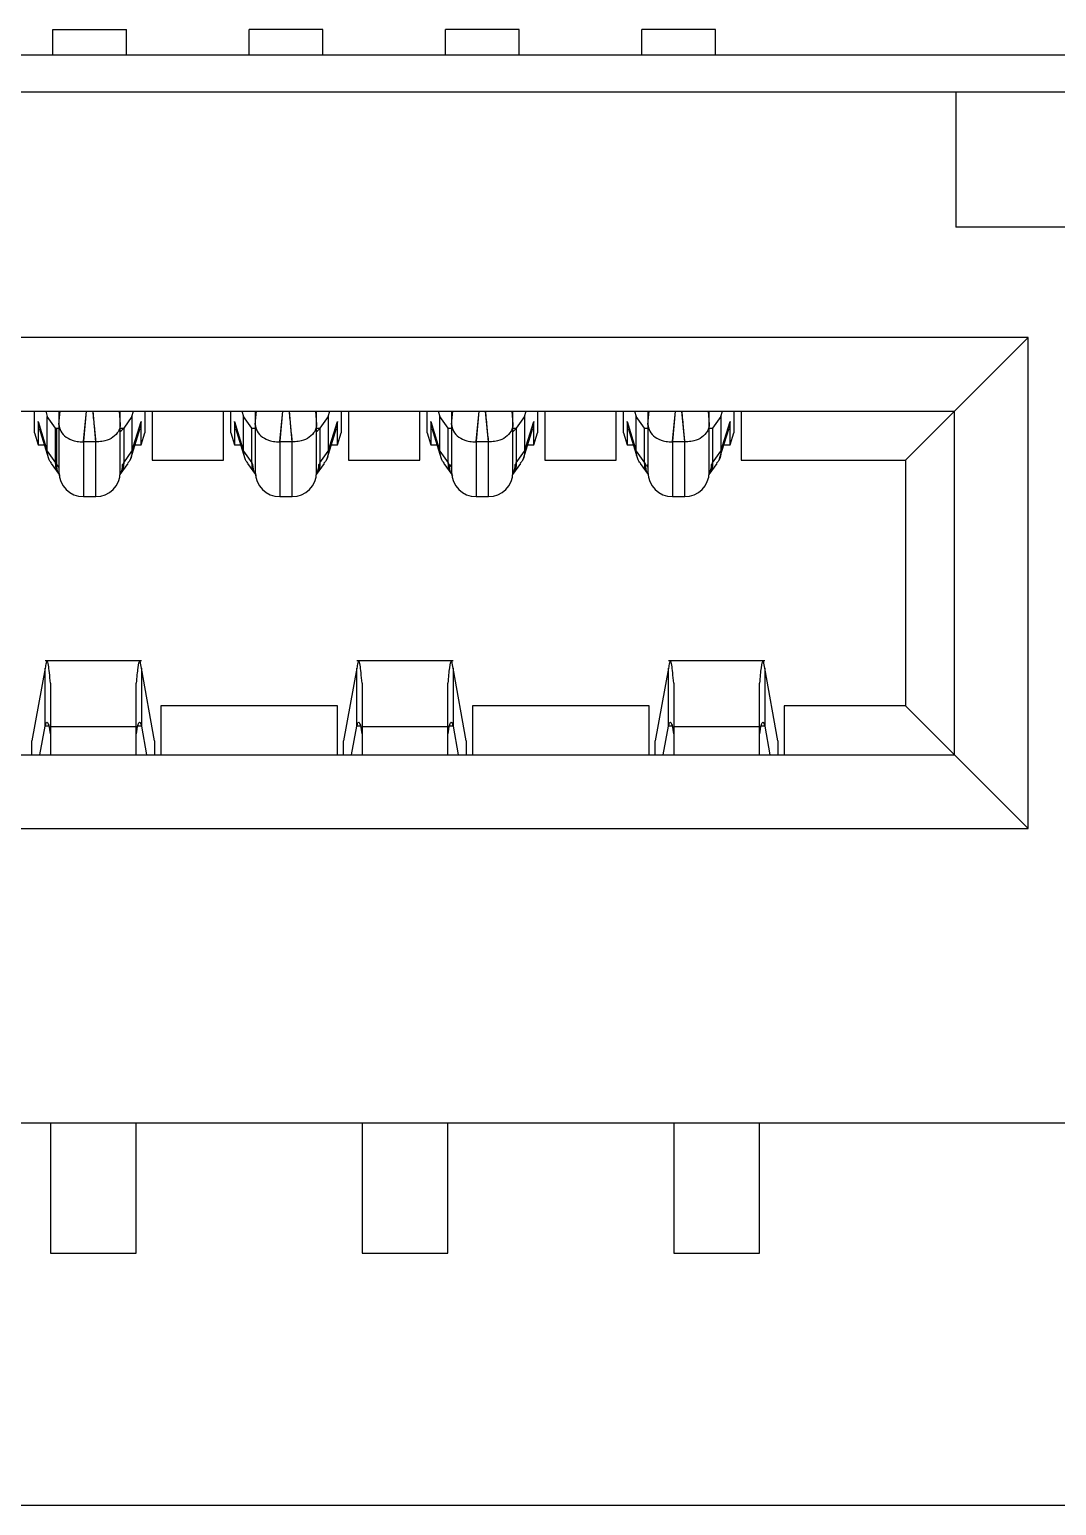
# Model space of a CAD drawing. Header units: millimetres. Extents: x -98.2 to -8.2, y 5.1 to 75.1.
# Drawn here: x -25.29 to -21.1, y 5.12 to 11.14 of the extents above; entities that cross this region are included whole.
import ezdxf

# ---------------------------------------------------------------- set-up
doc = ezdxf.new("R2010")
doc.units = ezdxf.units.MM

msp = doc.modelspace()

# ---------------------------------------------------------------- linework, layer by layer
at = {"color": 7, "linetype": 'Continuous', "lineweight": 25}
for p, q in [((-25.1945, 11.1363), (-24.8945, 11.1363)), ((-25.1945, 11.0313), (-25.1945, 11.1363)), ((-24.8945, 11.0313), (-24.8945, 11.1363)), ((-24.0945, 11.1363), (-24.3945, 11.1363)), ((-24.3945, 11.0313), (-24.3945, 11.1363)), ((-24.0945, 11.0313), (-24.0945, 11.1363)), ((-23.2945, 11.1363), (-23.5945, 11.1363)), ((-23.5945, 11.0313), (-23.5945, 11.1363)), ((-23.2945, 11.0313), (-23.2945, 11.1363)), ((-22.4945, 11.1363), (-22.7945, 11.1363)), ((-22.7945, 11.0313), (-22.7945, 11.1363)), ((-22.4945, 11.0313), (-22.4945, 11.1363)), ((-20.1324, 11.0313), (-56.5966, 11.0313)), ((-20.2695, 10.8813), (-56.4595, 10.8813)), ((-21.5145, 10.8813), (-21.5145, 10.3313)), ((-20.2695, 10.3313), (-21.5145, 10.3313)), ((-21.2195, 9.8813), (-55.5095, 9.8813)), ((-21.7195, 9.3813), (-21.2195, 9.8813)), ((-21.2195, 7.8813), (-21.2195, 9.8813)), ((-55.2095, 9.5813), (-21.5195, 9.5813)), ((-25.2695, 9.4928), (-25.2695, 9.5813)), ((-25.2236, 9.5813), (-25.217, 9.5602)), ((-25.1695, 9.5813), (-25.1694, 9.5276)), ((-25.1694, 9.5276), (-25.1647, 9.5813)), ((-25.0583, 9.5815), (-25.069, 9.4596)), ((-25.069, 9.4596), (-25.0569, 9.5815)), ((-25.0197, 9.4568), (-25.0307, 9.5815)), ((-24.9243, 9.5813), (-24.9196, 9.5276)), ((-24.9196, 9.5276), (-24.9195, 9.5813)), ((-24.872, 9.5602), (-24.8654, 9.5813)), ((-24.8195, 9.5813), (-24.8195, 9.4928)), ((-24.7895, 9.5813), (-24.7895, 9.3813)), ((-24.4995, 9.3813), (-24.4995, 9.5813)), ((-24.4695, 9.4928), (-24.4695, 9.5813)), ((-24.4236, 9.5813), (-24.417, 9.5602)), ((-24.3695, 9.5813), (-24.3694, 9.5276)), ((-24.3694, 9.5276), (-24.3647, 9.5813)), ((-24.2583, 9.5815), (-24.269, 9.4596)), ((-24.269, 9.4596), (-24.2569, 9.5815)), ((-24.2197, 9.4568), (-24.2307, 9.5815)), ((-24.1243, 9.5813), (-24.1196, 9.5276)), ((-24.1196, 9.5276), (-24.1195, 9.5813)), ((-24.072, 9.5602), (-24.0654, 9.5813)), ((-24.0195, 9.5813), (-24.0195, 9.4928)), ((-23.9895, 9.5813), (-23.9895, 9.3813)), ((-23.6995, 9.3813), (-23.6995, 9.5813)), ((-23.6695, 9.4928), (-23.6695, 9.5813)), ((-23.6236, 9.5813), (-23.617, 9.5602)), ((-23.5695, 9.5813), (-23.5694, 9.5276)), ((-23.5694, 9.5276), (-23.5647, 9.5813)), ((-23.4583, 9.5815), (-23.469, 9.4596)), ((-23.469, 9.4596), (-23.4569, 9.5815)), ((-23.4197, 9.4568), (-23.4307, 9.5815)), ((-23.3243, 9.5813), (-23.3196, 9.5276)), ((-23.3196, 9.5276), (-23.3195, 9.5813)), ((-23.272, 9.5602), (-23.2654, 9.5813)), ((-23.2195, 9.5813), (-23.2195, 9.4928)), ((-23.1895, 9.5813), (-23.1895, 9.3813)), ((-22.8995, 9.3813), (-22.8995, 9.5813)), ((-22.8695, 9.4928), (-22.8695, 9.5813)), ((-22.8236, 9.5813), (-22.817, 9.5602)), ((-22.7695, 9.5813), (-22.7694, 9.5276)), ((-22.7694, 9.5276), (-22.7647, 9.5813)), ((-22.6583, 9.5815), (-22.669, 9.4596)), ((-22.669, 9.4596), (-22.6569, 9.5815)), ((-22.6197, 9.4568), (-22.6307, 9.5815)), ((-22.5243, 9.5813), (-22.5196, 9.5276)), ((-22.5196, 9.5276), (-22.5195, 9.5813)), ((-22.472, 9.5602), (-22.4654, 9.5813)), ((-22.4195, 9.5813), (-22.4195, 9.4928)), ((-22.3895, 9.5813), (-22.3895, 9.3813)), ((-21.5195, 8.1813), (-21.5195, 9.5813)), ((-25.2545, 9.5391), (-25.217, 9.4189)), ((-25.2545, 9.5391), (-25.2545, 9.4449)), ((-25.2491, 9.5129), (-25.2545, 9.5391)), ((-25.2505, 9.5126), (-25.2119, 9.3891)), ((-25.1832, 9.5123), (-25.217, 9.5602)), ((-25.217, 9.4189), (-25.217, 9.5602)), ((-25.1803, 9.5093), (-25.1832, 9.5123)), ((-25.1832, 9.371), (-25.1832, 9.5123)), ((-25.1832, 9.5123), (-25.1695, 9.5123)), ((-25.1801, 9.5098), (-25.18, 9.3657)), ((-25.1695, 9.5276), (-25.1695, 9.3332)), ((-24.9195, 9.3332), (-24.9195, 9.5276)), ((-24.9195, 9.5123), (-24.9058, 9.5123)), ((-24.872, 9.5602), (-24.9058, 9.5123)), ((-24.9058, 9.5123), (-24.9058, 9.371)), ((-24.8771, 9.3891), (-24.8385, 9.5126)), ((-24.872, 9.5602), (-24.872, 9.4189)), ((-24.872, 9.4189), (-24.8345, 9.5391)), ((-24.8345, 9.5391), (-24.8399, 9.5129)), ((-24.8345, 9.4449), (-24.8345, 9.5391)), ((-24.4545, 9.5391), (-24.417, 9.4189)), ((-24.4545, 9.5391), (-24.4545, 9.4449)), ((-24.4491, 9.5129), (-24.4545, 9.5391)), ((-24.4505, 9.5126), (-24.4119, 9.3891)), ((-24.3832, 9.5123), (-24.417, 9.5602)), ((-24.417, 9.4189), (-24.417, 9.5602)), ((-24.3832, 9.371), (-24.3832, 9.5123)), ((-24.3832, 9.5123), (-24.3695, 9.5123)), ((-24.3695, 9.5276), (-24.3695, 9.3332)), ((-24.1195, 9.3332), (-24.1195, 9.5276)), ((-24.1195, 9.5123), (-24.1058, 9.5123)), ((-24.072, 9.5602), (-24.1058, 9.5123)), ((-24.1058, 9.5123), (-24.1058, 9.371)), ((-24.0771, 9.3891), (-24.0385, 9.5126)), ((-24.072, 9.5602), (-24.072, 9.4189)), ((-24.072, 9.4189), (-24.0345, 9.5391)), ((-24.0345, 9.5391), (-24.0399, 9.5129)), ((-24.0345, 9.4449), (-24.0345, 9.5391)), ((-23.6545, 9.5391), (-23.617, 9.4189)), ((-23.6545, 9.5391), (-23.6545, 9.4449)), ((-23.6491, 9.5129), (-23.6545, 9.5391)), ((-23.6505, 9.5126), (-23.6119, 9.3891)), ((-23.5832, 9.5123), (-23.617, 9.5602)), ((-23.617, 9.4189), (-23.617, 9.5602)), ((-23.5832, 9.371), (-23.5832, 9.5123)), ((-23.5832, 9.5123), (-23.5695, 9.5123)), ((-23.5695, 9.5276), (-23.5695, 9.3332)), ((-23.3195, 9.3332), (-23.3195, 9.5276)), ((-23.3195, 9.5123), (-23.3058, 9.5123)), ((-23.272, 9.5602), (-23.3058, 9.5123)), ((-23.3058, 9.5123), (-23.3058, 9.371)), ((-23.2771, 9.3891), (-23.2385, 9.5126)), ((-23.272, 9.5602), (-23.272, 9.4189)), ((-23.272, 9.4189), (-23.2345, 9.5391)), ((-23.2345, 9.5391), (-23.2399, 9.5129)), ((-23.2345, 9.4449), (-23.2345, 9.5391)), ((-22.8545, 9.5391), (-22.817, 9.4189)), ((-22.8545, 9.5391), (-22.8545, 9.4449)), ((-22.8491, 9.5129), (-22.8545, 9.5391)), ((-22.8505, 9.5126), (-22.8119, 9.3891)), ((-22.7832, 9.5123), (-22.817, 9.5602)), ((-22.817, 9.4189), (-22.817, 9.5602)), ((-22.7832, 9.371), (-22.7832, 9.5123)), ((-22.7832, 9.5123), (-22.7695, 9.5123)), ((-22.7695, 9.5276), (-22.7695, 9.3332)), ((-22.5195, 9.3332), (-22.5195, 9.5276)), ((-22.5195, 9.5123), (-22.5058, 9.5123)), ((-22.472, 9.5602), (-22.5058, 9.5123)), ((-22.5058, 9.5123), (-22.5058, 9.371)), ((-22.4771, 9.3891), (-22.4385, 9.5126)), ((-22.472, 9.5602), (-22.472, 9.4189)), ((-22.472, 9.4189), (-22.4345, 9.5391)), ((-22.4345, 9.5391), (-22.4399, 9.5129)), ((-22.4345, 9.4449), (-22.4345, 9.5391)), ((-25.2695, 9.4928), (-25.2545, 9.4449)), ((-25.2545, 9.4449), (-25.2293, 9.4449)), ((-25.1832, 9.4449), (-25.1801, 9.4449)), ((-25.0695, 9.4562), (-25.069, 9.4596)), ((-25.0196, 9.4568), (-25.0695, 9.4562)), ((-25.0695, 9.4562), (-25.0695, 9.2332)), ((-25.0195, 9.2332), (-25.0195, 9.4568)), ((-24.8597, 9.4449), (-24.8345, 9.4449)), ((-24.8345, 9.4449), (-24.8195, 9.4928)), ((-24.4695, 9.4928), (-24.4545, 9.4449)), ((-24.4545, 9.4449), (-24.4293, 9.4449)), ((-24.2695, 9.4562), (-24.269, 9.4596)), ((-24.2196, 9.4568), (-24.2695, 9.4562)), ((-24.2695, 9.4562), (-24.2695, 9.2332)), ((-24.2195, 9.2332), (-24.2195, 9.4568)), ((-24.0597, 9.4449), (-24.0345, 9.4449)), ((-24.0345, 9.4449), (-24.0195, 9.4928)), ((-23.6695, 9.4928), (-23.6545, 9.4449)), ((-23.6545, 9.4449), (-23.6293, 9.4449)), ((-23.4695, 9.4562), (-23.469, 9.4596)), ((-23.4196, 9.4568), (-23.4695, 9.4562)), ((-23.4695, 9.4562), (-23.4695, 9.2332)), ((-23.4195, 9.2332), (-23.4195, 9.4568)), ((-23.2597, 9.4449), (-23.2345, 9.4449)), ((-23.2345, 9.4449), (-23.2195, 9.4928)), ((-22.8695, 9.4928), (-22.8545, 9.4449)), ((-22.8545, 9.4449), (-22.8293, 9.4449)), ((-22.6695, 9.4562), (-22.669, 9.4596)), ((-22.6196, 9.4568), (-22.6695, 9.4562)), ((-22.6695, 9.4562), (-22.6695, 9.2332)), ((-22.6195, 9.2332), (-22.6195, 9.4568)), ((-22.4597, 9.4449), (-22.4345, 9.4449)), ((-22.4345, 9.4449), (-22.4195, 9.4928)), ((-25.217, 9.4189), (-25.1832, 9.371)), ((-24.9058, 9.371), (-24.872, 9.4189)), ((-24.7895, 9.3813), (-24.4995, 9.3813)), ((-24.417, 9.4189), (-24.3832, 9.371)), ((-24.1058, 9.371), (-24.072, 9.4189)), ((-23.9895, 9.3813), (-23.6995, 9.3813)), ((-23.617, 9.4189), (-23.5832, 9.371)), ((-23.3058, 9.371), (-23.272, 9.4189)), ((-23.1895, 9.3813), (-22.8995, 9.3813)), ((-22.817, 9.4189), (-22.7832, 9.371)), ((-22.5058, 9.371), (-22.472, 9.4189)), ((-22.3895, 9.3813), (-21.7195, 9.3813)), ((-21.7195, 9.3813), (-21.7195, 8.3813)), ((-25.2011, 9.3686), (-25.169, 9.3232)), ((-25.1788, 9.3647), (-25.1832, 9.371)), ((-25.179, 9.3647), (-25.1695, 9.3524)), ((-25.17, 9.3248), (-25.169, 9.3232)), ((-24.92, 9.3232), (-24.8879, 9.3686)), ((-24.92, 9.3232), (-24.919, 9.3248)), ((-24.4011, 9.3686), (-24.369, 9.3232)), ((-24.3788, 9.3647), (-24.3832, 9.371)), ((-24.37, 9.3248), (-24.369, 9.3232)), ((-24.12, 9.3232), (-24.0879, 9.3686)), ((-24.12, 9.3232), (-24.119, 9.3248)), ((-23.6011, 9.3686), (-23.569, 9.3232)), ((-23.5788, 9.3647), (-23.5832, 9.371)), ((-23.5786, 9.3647), (-23.5695, 9.3524)), ((-23.57, 9.3248), (-23.569, 9.3232)), ((-23.32, 9.3232), (-23.2879, 9.3686)), ((-23.32, 9.3232), (-23.319, 9.3248)), ((-22.8011, 9.3686), (-22.769, 9.3232)), ((-22.7832, 9.371), (-22.7787, 9.3646)), ((-22.7752, 9.3646), (-22.7695, 9.3524)), ((-22.77, 9.3248), (-22.769, 9.3232)), ((-22.52, 9.3232), (-22.4879, 9.3686)), ((-22.52, 9.3232), (-22.519, 9.3248)), ((-22.5058, 9.371), (-22.5102, 9.3647)), ((-25.0695, 9.2332), (-25.0195, 9.2332)), ((-24.2695, 9.2332), (-24.2195, 9.2332)), ((-23.4695, 9.2332), (-23.4195, 9.2332)), ((-22.6695, 9.2332), (-22.6195, 9.2332)), ((-24.8335, 8.5647), (-25.2255, 8.5647)), ((-23.5635, 8.5647), (-23.9555, 8.5647)), ((-22.2935, 8.5647), (-22.6855, 8.5647)), ((-25.2255, 8.5346), (-25.2795, 8.239)), ((-25.2255, 8.2978), (-25.2255, 8.5346)), ((-24.8335, 8.5346), (-24.8335, 8.2978)), ((-24.7795, 8.239), (-24.8335, 8.5346)), ((-23.9555, 8.5346), (-24.0095, 8.239)), ((-23.9555, 8.2978), (-23.9555, 8.5346)), ((-23.5635, 8.5346), (-23.5635, 8.2978)), ((-23.5095, 8.239), (-23.5635, 8.5346)), ((-22.6855, 8.5346), (-22.7395, 8.239)), ((-22.6855, 8.2978), (-22.6855, 8.5346)), ((-22.2935, 8.5346), (-22.2935, 8.2978)), ((-22.2395, 8.239), (-22.2935, 8.5346)), ((-25.2045, 8.4734), (-25.2045, 8.1813)), ((-24.8545, 8.1813), (-24.8545, 8.4734)), ((-23.9345, 8.4734), (-23.9345, 8.1813)), ((-23.5845, 8.1813), (-23.5845, 8.4734)), ((-22.6645, 8.4734), (-22.6645, 8.1813)), ((-22.3145, 8.1813), (-22.3145, 8.4734)), ((-24.0345, 8.3813), (-24.7545, 8.3813)), ((-24.7545, 8.3813), (-24.7545, 8.1813)), ((-24.0345, 8.1813), (-24.0345, 8.3813)), ((-22.7645, 8.3813), (-23.4845, 8.3813)), ((-23.4845, 8.3813), (-23.4845, 8.1813)), ((-22.7645, 8.1813), (-22.7645, 8.3813)), ((-21.7195, 8.3813), (-22.2145, 8.3813)), ((-22.2145, 8.3813), (-22.2145, 8.1813)), ((-21.5195, 8.1813), (-21.7195, 8.3813)), ((-25.2795, 8.1813), (-25.2795, 8.239)), ((-25.2468, 8.1813), (-25.2255, 8.2978)), ((-25.2105, 8.2978), (-25.2255, 8.2978)), ((-24.8545, 8.2957), (-25.2045, 8.2957)), ((-24.8335, 8.2978), (-24.8482, 8.2978)), ((-24.8335, 8.2978), (-24.8122, 8.1813)), ((-24.7795, 8.239), (-24.7795, 8.1813)), ((-24.0095, 8.1813), (-24.0095, 8.239)), ((-23.9768, 8.1813), (-23.9555, 8.2978)), ((-23.9405, 8.2978), (-23.9555, 8.2978)), ((-23.5845, 8.2957), (-23.9345, 8.2957)), ((-23.5635, 8.2978), (-23.5782, 8.2978)), ((-23.5635, 8.2978), (-23.5422, 8.1813)), ((-23.5095, 8.239), (-23.5095, 8.1813)), ((-22.7395, 8.1813), (-22.7395, 8.239)), ((-22.7068, 8.1813), (-22.6855, 8.2978)), ((-22.6705, 8.2978), (-22.6855, 8.2978)), ((-22.3145, 8.2957), (-22.6645, 8.2957)), ((-22.2935, 8.2978), (-22.3082, 8.2978)), ((-22.2935, 8.2978), (-22.2722, 8.1813)), ((-22.2395, 8.239), (-22.2395, 8.1813)), ((-40.9645, 8.1813), (-21.5195, 8.1813)), ((-21.2195, 7.8813), (-21.5195, 8.1813)), ((-40.6645, 7.8813), (-21.2195, 7.8813)), ((-20.2695, 6.6813), (-40.6645, 6.6813)), ((-25.2045, 6.6813), (-25.2045, 6.1513)), ((-24.8545, 6.1513), (-24.8545, 6.6813)), ((-23.9345, 6.6813), (-23.9345, 6.1513)), ((-23.5845, 6.1513), (-23.5845, 6.6813)), ((-22.6645, 6.6813), (-22.6645, 6.1513)), ((-22.3145, 6.1513), (-22.3145, 6.6813)), ((-25.2045, 6.1513), (-24.8545, 6.1513)), ((-23.9345, 6.1513), (-23.5845, 6.1513)), ((-22.6645, 6.1513), (-22.3145, 6.1513)), ((-11.1689, 5.1232), (-95.1689, 5.1232))]:
    msp.add_line(p, q, dxfattribs=at)
for centre, radius, start, end in [((-24.9998, 9.5882), 0.1207, 311.67534, 321.08018), ((-24.1994, 9.5878), 0.1202, 311.6537, 321.10188), ((-23.3997, 9.5881), 0.1207, 311.67186, 321.08372), ((-25.0695, 9.3332), 0.1, 180, 270), ((-25.0195, 9.3332), 0.1, 270, 0), ((-24.9971, 9.3638), 0.0869, 332.64523, 0.61155), ((-24.2695, 9.3332), 0.1, 180, 270), ((-24.2195, 9.3332), 0.1, 270, 0), ((-24.1971, 9.3638), 0.0869, 332.64645, 0.60706), ((-23.4695, 9.3332), 0.1, 180, 270), ((-23.4195, 9.3332), 0.1, 270, 0), ((-23.3971, 9.3638), 0.0869, 332.64535, 0.61112), ((-22.6695, 9.3332), 0.1, 180, 270), ((-22.6195, 9.3332), 0.1, 270, 0), ((-22.5971, 9.3638), 0.0869, 332.71135, 0.61183)]:
    msp.add_arc(centre, radius, start, end, dxfattribs=at)
for points, knots in [([(-25.0318, 9.5815), (-25.0297, 9.5582), (-25.026, 9.5166), (-25.0216, 9.4751), (-25.0196, 9.4568)], [0, 0, 0, 0, 0.559892, 1, 1, 1, 1]), ([(-24.2318, 9.5815), (-24.2297, 9.5582), (-24.226, 9.5166), (-24.2216, 9.4751), (-24.2196, 9.4568)], [0, 0, 0, 0, 0.559892, 1, 1, 1, 1]), ([(-23.4318, 9.5815), (-23.4297, 9.5582), (-23.426, 9.5166), (-23.4216, 9.4751), (-23.4196, 9.4568)], [0, 0, 0, 0, 0.559892, 1, 1, 1, 1]), ([(-22.6318, 9.5815), (-22.6297, 9.5582), (-22.626, 9.5166), (-22.6216, 9.4751), (-22.6196, 9.4568)], [0, 0, 0, 0, 0.559892, 1, 1, 1, 1]), ([(-25.1694, 9.5276), (-25.1679, 9.5181), (-25.1649, 9.4991), (-25.1416, 9.4738), (-25.1122, 9.4608), (-25.0869, 9.4567), (-25.074, 9.4564), (-25.0695, 9.4562)], [0, 0, 0, 0, 0.25222, 0.502966, 0.752528, 0.912568, 1, 1, 1, 1]), ([(-24.9195, 9.5276), (-24.9198, 9.5236), (-24.9205, 9.514), (-24.9282, 9.4951), (-24.9476, 9.4736), (-24.9774, 9.4604), (-25.001, 9.4573), (-25.0137, 9.4569), (-25.018, 9.4568), (-25.0196, 9.4568)], [0, 0, 0, 0, 0.108391, 0.256394, 0.506938, 0.754691, 0.918407, 0.969509, 1, 1, 1, 1]), ([(-24.3694, 9.5276), (-24.3679, 9.5181), (-24.3649, 9.4991), (-24.3416, 9.4738), (-24.3122, 9.4608), (-24.2869, 9.4567), (-24.274, 9.4564), (-24.2695, 9.4562)], [0, 0, 0, 0, 0.25222, 0.502966, 0.752528, 0.912568, 1, 1, 1, 1]), ([(-24.1195, 9.5276), (-24.1198, 9.5236), (-24.1205, 9.514), (-24.1282, 9.4951), (-24.1476, 9.4736), (-24.1774, 9.4604), (-24.201, 9.4573), (-24.2137, 9.4569), (-24.218, 9.4568), (-24.2196, 9.4568)], [0, 0, 0, 0, 0.1083908, 0.2563936, 0.5069377, 0.7546912, 0.9184067, 0.9695094, 1, 1, 1, 1]), ([(-23.5694, 9.5276), (-23.5679, 9.5181), (-23.5649, 9.4991), (-23.5416, 9.4738), (-23.5122, 9.4608), (-23.4869, 9.4567), (-23.474, 9.4564), (-23.4695, 9.4562)], [0, 0, 0, 0, 0.25222, 0.502966, 0.752528, 0.912568, 1, 1, 1, 1]), ([(-23.3195, 9.5276), (-23.3198, 9.5236), (-23.3205, 9.514), (-23.3282, 9.4951), (-23.3476, 9.4736), (-23.3774, 9.4604), (-23.401, 9.4573), (-23.4137, 9.4569), (-23.418, 9.4568), (-23.4196, 9.4568)], [0, 0, 0, 0, 0.108391, 0.256394, 0.506938, 0.754691, 0.918407, 0.969509, 1, 1, 1, 1]), ([(-22.7694, 9.5276), (-22.7679, 9.5181), (-22.7649, 9.4991), (-22.7416, 9.4738), (-22.7122, 9.4608), (-22.6869, 9.4567), (-22.674, 9.4564), (-22.6695, 9.4562)], [0, 0, 0, 0, 0.25222, 0.502966, 0.752528, 0.912568, 1, 1, 1, 1]), ([(-22.5195, 9.5276), (-22.5198, 9.5236), (-22.5205, 9.514), (-22.5282, 9.4951), (-22.5476, 9.4736), (-22.5774, 9.4604), (-22.601, 9.4573), (-22.6137, 9.4569), (-22.618, 9.4568), (-22.6196, 9.4568)], [0, 0, 0, 0, 0.108391, 0.256394, 0.506938, 0.754691, 0.918407, 0.969509, 1, 1, 1, 1]), ([(-25.2, 9.3693), (-25.2042, 9.3752), (-25.2147, 9.3897), (-25.2162, 9.408), (-25.217, 9.4189)], [0, 0, 0, 0, 0.399593, 1, 1, 1, 1]), ([(-24.872, 9.4189), (-24.873, 9.4047), (-24.8742, 9.386), (-24.8866, 9.373), (-24.8895, 9.3699)], [0, 0, 0, 0, 0.765427, 1, 1, 1, 1]), ([(-24.4, 9.3693), (-24.4042, 9.3752), (-24.4147, 9.3897), (-24.4162, 9.408), (-24.417, 9.4189)], [0, 0, 0, 0, 0.399593, 1, 1, 1, 1]), ([(-24.072, 9.4189), (-24.073, 9.4047), (-24.0742, 9.386), (-24.0866, 9.373), (-24.0895, 9.3699)], [0, 0, 0, 0, 0.765427, 1, 1, 1, 1]), ([(-23.6, 9.3693), (-23.6042, 9.3752), (-23.6147, 9.3897), (-23.6162, 9.408), (-23.617, 9.4189)], [0, 0, 0, 0, 0.399593, 1, 1, 1, 1]), ([(-23.272, 9.4189), (-23.273, 9.4047), (-23.2742, 9.386), (-23.2866, 9.373), (-23.2895, 9.3699)], [0, 0, 0, 0, 0.765427, 1, 1, 1, 1]), ([(-22.8, 9.3693), (-22.8042, 9.3752), (-22.8147, 9.3897), (-22.8162, 9.408), (-22.817, 9.4189)], [0, 0, 0, 0, 0.3995928, 1, 1, 1, 1]), ([(-22.472, 9.4189), (-22.473, 9.4047), (-22.4742, 9.386), (-22.4866, 9.373), (-22.4895, 9.3699)], [0, 0, 0, 0, 0.765427, 1, 1, 1, 1]), ([(-25.1687, 9.3255), (-25.1719, 9.3301), (-25.1813, 9.3433), (-25.1824, 9.36), (-25.1832, 9.371)], [0, 0, 0, 0, 0.343086, 1, 1, 1, 1]), ([(-25.1641, 9.3187), (-25.1668, 9.3221), (-25.1771, 9.3349), (-25.1781, 9.352), (-25.1788, 9.3647)], [0, 0, 0, 0, 0.259161, 1, 1, 1, 1]), ([(-24.9058, 9.371), (-24.9066, 9.3567), (-24.9075, 9.3395), (-24.9184, 9.3276), (-24.9202, 9.3257)], [0, 0, 0, 0, 0.837184, 1, 1, 1, 1]), ([(-24.9058, 9.371), (-24.9067, 9.3698), (-24.9081, 9.3677), (-24.9096, 9.3656), (-24.9102, 9.3647)], [0, 0, 0, 0, 0.554796, 1, 1, 1, 1]), ([(-24.3687, 9.3255), (-24.3719, 9.3301), (-24.3813, 9.3433), (-24.3824, 9.36), (-24.3832, 9.371)], [0, 0, 0, 0, 0.343086, 1, 1, 1, 1]), ([(-24.3641, 9.3187), (-24.3668, 9.3221), (-24.3771, 9.3349), (-24.3781, 9.352), (-24.3788, 9.3647)], [0, 0, 0, 0, 0.259162, 1, 1, 1, 1]), ([(-24.1058, 9.371), (-24.1066, 9.3567), (-24.1075, 9.3395), (-24.1184, 9.3276), (-24.1202, 9.3257)], [0, 0, 0, 0, 0.8371838, 1, 1, 1, 1]), ([(-24.1058, 9.371), (-24.1067, 9.3698), (-24.1081, 9.3677), (-24.1096, 9.3656), (-24.1102, 9.3647)], [0, 0, 0, 0, 0.554796, 1, 1, 1, 1]), ([(-23.5687, 9.3255), (-23.5719, 9.3301), (-23.5813, 9.3433), (-23.5824, 9.36), (-23.5832, 9.371)], [0, 0, 0, 0, 0.343086, 1, 1, 1, 1]), ([(-23.5641, 9.3187), (-23.5668, 9.3221), (-23.5771, 9.3349), (-23.5781, 9.352), (-23.5788, 9.3647)], [0, 0, 0, 0, 0.259161, 1, 1, 1, 1]), ([(-23.3058, 9.371), (-23.3066, 9.3567), (-23.3075, 9.3395), (-23.3184, 9.3276), (-23.3202, 9.3257)], [0, 0, 0, 0, 0.837184, 1, 1, 1, 1]), ([(-23.3058, 9.371), (-23.3067, 9.3698), (-23.3081, 9.3677), (-23.3096, 9.3656), (-23.3102, 9.3647)], [0, 0, 0, 0, 0.554796, 1, 1, 1, 1]), ([(-22.7687, 9.3255), (-22.7719, 9.3301), (-22.7813, 9.3433), (-22.7824, 9.36), (-22.7832, 9.371)], [0, 0, 0, 0, 0.343086, 1, 1, 1, 1]), ([(-22.7675, 9.3235), (-22.7689, 9.3252), (-22.7777, 9.3366), (-22.7782, 9.3518), (-22.7787, 9.3646)], [0, 0, 0, 0, 0.157112, 1, 1, 1, 1]), ([(-22.5058, 9.371), (-22.5066, 9.3567), (-22.5075, 9.3395), (-22.5184, 9.3276), (-22.5202, 9.3257)], [0, 0, 0, 0, 0.837184, 1, 1, 1, 1]), ([(-25.2179, 8.5647), (-25.2193, 8.5631), (-25.2219, 8.5602), (-25.2244, 8.5424), (-25.2255, 8.5346)], [0, 0, 0, 0, 0.559833, 1, 1, 1, 1]), ([(-25.2045, 8.4734), (-25.207, 8.5025), (-25.2115, 8.5545), (-25.2159, 8.5616), (-25.2179, 8.5647)], [0, 0, 0, 0, 0.5596, 1, 1, 1, 1]), ([(-24.8411, 8.5647), (-24.8436, 8.5596), (-24.8481, 8.5505), (-24.8525, 8.497), (-24.8545, 8.4734)], [0, 0, 0, 0, 0.5596, 1, 1, 1, 1]), ([(-24.8335, 8.5346), (-24.8349, 8.5443), (-24.8374, 8.5615), (-24.84, 8.5637), (-24.8411, 8.5647)], [0, 0, 0, 0, 0.5599027, 1, 1, 1, 1]), ([(-23.9479, 8.5647), (-23.9493, 8.5631), (-23.9519, 8.5602), (-23.9544, 8.5424), (-23.9555, 8.5346)], [0, 0, 0, 0, 0.559833, 1, 1, 1, 1]), ([(-23.9345, 8.4734), (-23.937, 8.5025), (-23.9415, 8.5545), (-23.9459, 8.5616), (-23.9479, 8.5647)], [0, 0, 0, 0, 0.5596, 1, 1, 1, 1]), ([(-23.5711, 8.5647), (-23.5736, 8.5596), (-23.5781, 8.5505), (-23.5825, 8.497), (-23.5845, 8.4734)], [0, 0, 0, 0, 0.5595997, 1, 1, 1, 1]), ([(-23.5635, 8.5346), (-23.5649, 8.5443), (-23.5674, 8.5615), (-23.57, 8.5637), (-23.5711, 8.5647)], [0, 0, 0, 0, 0.5599027, 1, 1, 1, 1]), ([(-22.6779, 8.5647), (-22.6793, 8.5631), (-22.6819, 8.5602), (-22.6844, 8.5424), (-22.6855, 8.5346)], [0, 0, 0, 0, 0.559833, 1, 1, 1, 1]), ([(-22.6645, 8.4734), (-22.667, 8.5025), (-22.6715, 8.5545), (-22.6759, 8.5616), (-22.6779, 8.5647)], [0, 0, 0, 0, 0.5596, 1, 1, 1, 1]), ([(-22.3011, 8.5647), (-22.3036, 8.5596), (-22.3081, 8.5505), (-22.3125, 8.497), (-22.3145, 8.4734)], [0, 0, 0, 0, 0.5596, 1, 1, 1, 1]), ([(-22.2935, 8.5346), (-22.2949, 8.5443), (-22.2974, 8.5615), (-22.3, 8.5637), (-22.3011, 8.5647)], [0, 0, 0, 0, 0.559903, 1, 1, 1, 1]), ([(-25.2255, 8.2978), (-25.2241, 8.3032), (-25.2216, 8.3129), (-25.219, 8.3141), (-25.2179, 8.3147)], [0, 0, 0, 0, 0.5599007, 1, 1, 1, 1]), ([(-24.8545, 8.2635), (-24.852, 8.2798), (-24.8475, 8.309), (-24.8431, 8.313), (-24.8411, 8.3147)], [0, 0, 0, 0, 0.559601, 1, 1, 1, 1]), ([(-24.8411, 8.3147), (-24.8397, 8.3138), (-24.8371, 8.3122), (-24.8346, 8.3022), (-24.8335, 8.2978)], [0, 0, 0, 0, 0.559836, 1, 1, 1, 1]), ([(-23.9555, 8.2978), (-23.9541, 8.3032), (-23.9516, 8.3129), (-23.949, 8.3141), (-23.9479, 8.3147)], [0, 0, 0, 0, 0.559901, 1, 1, 1, 1]), ([(-23.5845, 8.2635), (-23.582, 8.2798), (-23.5775, 8.309), (-23.5731, 8.313), (-23.5711, 8.3147)], [0, 0, 0, 0, 0.559601, 1, 1, 1, 1]), ([(-23.5711, 8.3147), (-23.5697, 8.3138), (-23.5671, 8.3122), (-23.5646, 8.3022), (-23.5635, 8.2978)], [0, 0, 0, 0, 0.559836, 1, 1, 1, 1]), ([(-22.6855, 8.2978), (-22.6841, 8.3032), (-22.6816, 8.3129), (-22.679, 8.3141), (-22.6779, 8.3147)], [0, 0, 0, 0, 0.559901, 1, 1, 1, 1]), ([(-22.3145, 8.2635), (-22.312, 8.2798), (-22.3075, 8.309), (-22.3031, 8.313), (-22.3011, 8.3147)], [0, 0, 0, 0, 0.559601, 1, 1, 1, 1]), ([(-22.3011, 8.3147), (-22.2997, 8.3138), (-22.2971, 8.3122), (-22.2946, 8.3022), (-22.2935, 8.2978)], [0, 0, 0, 0, 0.5598364, 1, 1, 1, 1])]:
    msp.add_open_spline(points, degree=3, knots=knots, dxfattribs=at)
for points in [[(-25.2179, 8.3147), (-25.2157, 8.3124), (-25.2112, 8.3079), (-25.2067, 8.2783), (-25.2045, 8.2635)], [(-23.9479, 8.3147), (-23.9457, 8.3124), (-23.9412, 8.3079), (-23.9367, 8.2783), (-23.9345, 8.2635)], [(-22.6779, 8.3147), (-22.6757, 8.3124), (-22.6712, 8.3079), (-22.6667, 8.2783), (-22.6645, 8.2635)]]:
    msp.add_open_spline(points, degree=3, dxfattribs=at)

doc.saveas('drawing.dxf')
